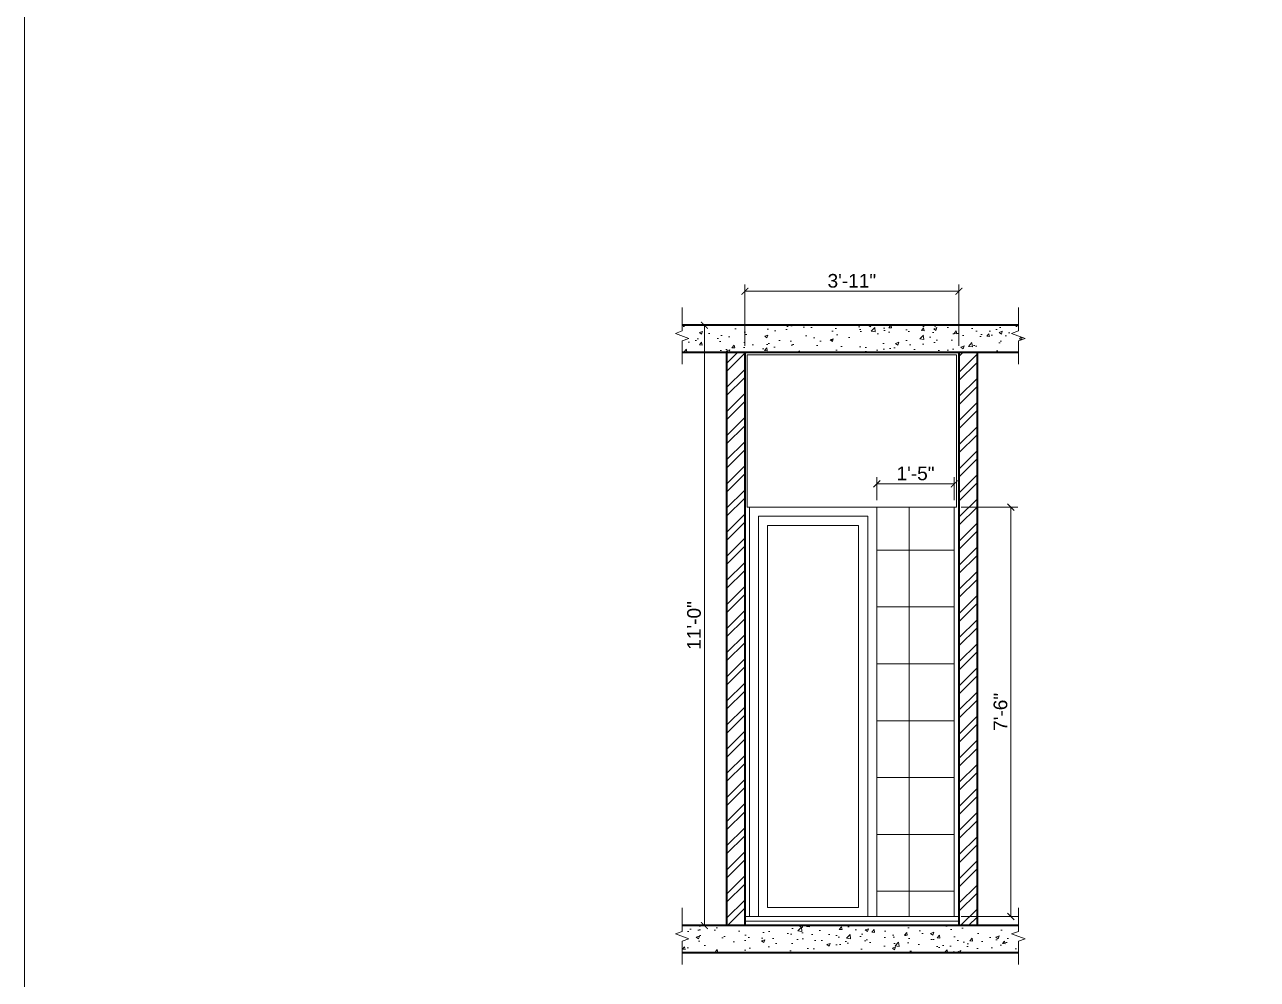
# Model space of a CAD drawing. Header units: inches. Extents: x 10755 to 33653, y -10992 to 10708.
# Drawn here: x 22359.1 to 22630.1, y 4272 to 4481.9 of the extents above; entities that cross this region are included whole.
import ezdxf

# ---------------------------------------------------------------- set-up
doc = ezdxf.new("R2010")
doc.units = ezdxf.units.IN
doc.header["$MEASUREMENT"] = 0
doc.linetypes.add('HIDDEN', pattern=[0.375, 0.25, -0.125])
for name, color, linetype, lineweight in [('12-Dim', 4, 'Continuous', 20), ('beam in plan', 241, 'HIDDEN', 20), ('Dimention', 4, 'Continuous', 15), ('hatch', 33, 'Continuous', 5), ('hatch 2', 8, 'Continuous', 13), ('hatch- rcc', 252, 'Continuous', 5), ('PLASTER', 50, 'Continuous', 9), ('wall', 1, 'Continuous', 35)]:
    doc.layers.add(name, color=color, linetype=linetype, lineweight=lineweight)
doc.styles.add('ATTR', font='romans.shx', dxfattribs={"width": 0.8, "height": 0.7})
doc.styles.get("Standard").update_dxf_attribs({"font": 'arial.ttf'})
doc.dimstyles.new('s3', dxfattribs={"dimscale": 3, "dimtxt": 1, "dimasz": 0.5, "dimexe": 0.5, "dimexo": 0.5, "dimgap": 0.25, "dimtad": 1, "dimzin": 3, "dimdsep": 46, "dimlunit": 4, "dimtxsty": 'Standard', "dimblk": 'ARCHTICK', "dimcen": 0, "dimclrd": 256, "dimclre": 256, "dimclrt": 6, "dimadec": 0, "dimazin": 0, "dimtfac": 0.5, "dimtix": 1, "dimtmove": 1, "dimatfit": 3, "dimfxl": 0.5, "dimfrac": 1, "dimtolj": 1, "dimtzin": 0, "dimarcsym": 1})
pattern_1 = [(45, (-6521.394459531293, -5896.17185522808), (-2.651650429449553, 2.651650429449553), []), (45, (-6519.626692581293, -5896.17185522808), (-2.651650429449553, 2.651650429449553), [])]
pattern_2 = [(49.99999999999999, (-6521.394459531293, -5896.17185522808), (7.172601826007535, -0.6275213498259526), [0.75, -8.25]), (355, (-6521.394459531293, -5896.17185522808), (-1.387513336129998, 7.521921337000118), [0.6, -6.6]), (100.45144446, (-6520.796742721293, -5896.22414866808), (5.785088467271121, 6.894399909686293), [0.63740192, -7.01142112]), (46.18419999999998, (-6521.394459531293, -5894.17185522808), (10.67241330671572, -1.655192807930768), [1.125, -12.375]), (96.63563548999994, (-6520.505092081294, -5894.30978829808), (9.346619456742285, 9.741186007745503), [0.9561034199999999, -10.5171376]), (351.1841639899999, (-6521.394459531293, -5894.17185522808), (9.346619450547733, 9.7411860026999), [0.9, -9.90000001]), (20.99999999999998, (-6520.394459531293, -5894.67185522808), (5.969070521184616, -4.026188906653389), [0.75, -8.25]), (326.0000000000001, (-6520.394459531293, -5894.67185522808), (2.433153319215819, 7.251500450468529), [0.6, -6.6]), (71.45144473999999, (-6519.897036991293, -5895.00737096808), (8.402223767299711, 3.225311528063536), [0.6374019000000001, -7.01142112]), (37.49999999999998, (-6521.394459531293, -5896.17185522808), (0.1215985531729074, 3.328938538313115), [0, -6.52, 0, -6.7, 0, -6.625]), (7.499999999999987, (-6521.394459531293, -5896.17185522808), (2.630695374421487, 3.944117118823602), [0, -3.82, 0, -6.37, 0, -2.525]), (327.5, (-6523.624459531293, -5896.17185522808), (5.33822436172409, -0.2255487173437987), [0, -2.5, 0, -7.8, 0, -10.35]), (317.5, (-6524.624459531293, -5896.17185522808), (5.831861693423862, 1.001049823323176), [0, -3.25, 0, -5.18, 0, -7.35])]

# ---------------------------------------------------------------- blocks, each defined once
blk = doc.blocks.new('_ArchTick')
at = {"color": 0, "const_width": 0.15}
blk.add_lwpolyline([(-0.5, -0.5), (0.5, 0.5)], dxfattribs=at)
blk = doc.blocks.new('*D2010')
at = {"layer": 'Defpoints', "color": 0, "transparency": 16777216}
for p in [(8716.225296793797, 6706.365505847265), (8716.225296793797, 6616.365505847265), (8728.656896145374, 6616.365505847265)]:
    blk.add_point(p, dxfattribs=at)
at = {"layer": 'Dimention', "lineweight": -2, "transparency": 16777216}
for p, q in [((8717.725296793797, 6706.365505847265), (8730.156896145374, 6706.365505847265)), ((8728.656896145374, 6706.365505847265), (8728.656896145374, 6616.365505847265)), ((8717.725296793797, 6616.365505847265), (8730.156896145374, 6616.365505847265))]:
    blk.add_line(p, q, dxfattribs=at)
at = {"layer": 'Dimention', "lineweight": -2, "transparency": 16777216, "xscale": 1.5, "yscale": 1.5, "zscale": 1.5}
for p, rotation in [((8728.656896145374, 6706.365505847265), 90), ((8728.656896145374, 6616.365505847265), 270)]:
    blk.add_blockref('_ArchTick', p, dxfattribs=dict(at, rotation=rotation))
at = {"layer": 'Dimention', "color": 6, "transparency": 16777216, "insert": (8726.375177182208, 6661.365505847266), "char_height": 3, "attachment_point": 5, "rotation": 90}
blk.add_mtext('\\A1;7\'-6"', dxfattribs=at)
blk = doc.blocks.new('*D2011')
at = {"layer": 'Defpoints', "color": 0, "transparency": 16777216}
for p in [(8664.637839658419, 6746.365505847265), (8661.300219838624, 6614.365505847265), (8664.637839658419, 6614.365505847265)]:
    blk.add_point(p, dxfattribs=at)
at = {"layer": 'Dimention', "lineweight": -2, "transparency": 16777216}
for p, q in [((8663.137839658419, 6746.365505847265), (8659.800219838624, 6746.365505847265)), ((8661.300219838624, 6746.365505847265), (8661.300219838624, 6614.365505847265)), ((8663.137839658419, 6614.365505847265), (8659.800219838624, 6614.365505847265))]:
    blk.add_line(p, q, dxfattribs=at)
at = {"layer": 'Dimention', "lineweight": -2, "transparency": 16777216, "xscale": 1.5, "yscale": 1.5, "zscale": 1.5}
for p, rotation in [((8661.300219838624, 6746.365505847265), 90), ((8661.300219838624, 6614.365505847265), 270)]:
    blk.add_blockref('_ArchTick', p, dxfattribs=dict(at, rotation=rotation))
at = {"layer": 'Dimention', "color": 6, "transparency": 16777216, "insert": (8659.018500875458, 6680.365505847266), "char_height": 3, "attachment_point": 5, "rotation": 90}
blk.add_mtext('\\A1;11\'-0"', dxfattribs=at)
blk = doc.blocks.new('*D2012')
at = {"layer": 'Defpoints', "color": 0, "transparency": 16777216}
for p in [(8717.225296793797, 6753.822477174341), (8670.178778642432, 6740.365505847265), (8717.225296793797, 6740.365505847265)]:
    blk.add_point(p, dxfattribs=at)
at = {"layer": 'Dimention', "lineweight": -2, "transparency": 16777216}
for p, q in [((8670.178778642432, 6741.865505847265), (8670.178778642432, 6755.322477174341)), ((8717.225296793797, 6741.865505847265), (8717.225296793797, 6755.322477174341)), ((8670.178778642432, 6753.822477174341), (8717.225296793797, 6753.822477174341))]:
    blk.add_line(p, q, dxfattribs=at)
at = {"layer": 'Dimention', "lineweight": -2, "transparency": 16777216, "xscale": 1.5, "yscale": 1.5, "zscale": 1.5, "rotation": 180}
blk.add_blockref('_ArchTick', (8670.178778642432, 6753.822477174341), dxfattribs=at)
at = {"layer": 'Dimention', "lineweight": -2, "transparency": 16777216, "xscale": 1.5, "yscale": 1.5, "zscale": 1.5}
blk.add_blockref('_ArchTick', (8717.225296793797, 6753.822477174341), dxfattribs=at)
at = {"layer": 'Dimention', "color": 6, "transparency": 16777216, "insert": (8693.702037718114, 6756.105219329866), "char_height": 3, "attachment_point": 5}
blk.add_mtext('\\A1;3\'-11"', dxfattribs=at)
blk = doc.blocks.new('*D2013')
at = {"layer": 'Defpoints', "color": 0, "transparency": 16777216}
for p in [(8699.17877864244, 6711.483487704128), (8699.17877864244, 6706.365505847265), (8716.225296793797, 6706.365505847265)]:
    blk.add_point(p, dxfattribs=at)
at = {"layer": 'Dimention', "lineweight": -2, "transparency": 16777216}
for p, q in [((8699.17877864244, 6707.865505847265), (8699.17877864244, 6712.983487704128)), ((8716.225296793797, 6711.483487704128), (8699.17877864244, 6711.483487704128)), ((8716.225296793797, 6707.865505847265), (8716.225296793797, 6712.983487704128))]:
    blk.add_line(p, q, dxfattribs=at)
at = {"layer": 'Dimention', "lineweight": -2, "transparency": 16777216, "xscale": 1.5, "yscale": 1.5, "zscale": 1.5, "rotation": 180}
blk.add_blockref('_ArchTick', (8699.17877864244, 6711.483487704128), dxfattribs=at)
at = {"layer": 'Dimention', "lineweight": -2, "transparency": 16777216, "xscale": 1.5, "yscale": 1.5, "zscale": 1.5}
blk.add_blockref('_ArchTick', (8716.225296793797, 6711.483487704128), dxfattribs=at)
at = {"layer": 'Dimention', "color": 6, "transparency": 16777216, "insert": (8707.702037718118, 6713.765206667294), "char_height": 3, "attachment_point": 5}
blk.add_mtext('\\A1;1\'-5"', dxfattribs=at)
blk = doc.blocks.new('A$C73A77BFC')
at = {"layer": 'hatch'}
h = blk.add_hatch(dxfattribs=at)
h.set_pattern_fill('ANSI37', color=256, scale=100, angle=45)
h.set_pattern_definition([(90, (-6571.457092598255, -5896.17185522808), (-12.5, 2.664535259100376e-15), []), (180, (-6571.457092598255, -5896.17185522808), (-2.664535259100376e-15, -12.5), [])])
h.paths.add_polyline_path([(2144.768204195541, 810.1936506191851), (2127.721686044184, 810.1936506191851), (2127.721686044184, 720.1936506191851), (2144.768204195541, 720.1936506191851)])
at = {"layer": 'hatch 2', "linetype": 'Continuous', "ltscale": 30}
h = blk.add_hatch(dxfattribs=at)
h.set_pattern_fill('ANSI32', color=256, scale=10, style=0)
h.set_pattern_definition(pattern_1)
h.paths.add_polyline_path([(2098.721686044177, 844.1936506191851), (2094.721686044173, 844.1936506191851), (2094.721686044173, 718.1936506191851), (2098.721686044177, 718.1936506191851)])
h = blk.add_hatch(dxfattribs=at)
h.set_pattern_fill('ANSI32', color=256, scale=10, style=0)
h.set_pattern_definition(pattern_1)
h.paths.add_polyline_path([(2149.768204195518, 844.1936506191851), (2145.768204195541, 844.1936506191851), (2145.768204195541, 718.1936506191851), (2149.768204195518, 718.1936506191851)])
at = {"layer": 'hatch- rcc'}
h = blk.add_hatch(dxfattribs=at)
h.set_pattern_fill('AR-CONC', color=256, angle=-1.272221872585407e-14, style=0)
h.set_pattern_definition(pattern_2)
h.paths.add_polyline_path([(2084.964670304242, 850.1936506191851), (2084.964670304242, 848.9237976142267), (2083.481032497733, 848.3837976142186), (2086.44830811075, 847.3037976142168), (2084.964670304242, 846.7637976142232), (2084.964670304242, 844.1936506191851), (2158.845416980101, 844.1936506191851), (2158.845416980101, 846.7637976142232), (2160.329054786609, 847.3037976142168), (2157.361779173592, 848.3837976142186), (2158.845416980101, 848.9237976142267), (2158.845416980101, 850.1936506191851)])
h = blk.add_hatch(dxfattribs=at)
h.set_pattern_fill('AR-CONC', color=256, angle=-1.272221872585407e-14, style=0)
h.set_pattern_definition(pattern_2)
h.paths.add_polyline_path([(2084.964670304242, 718.1936506191851), (2084.964670304242, 716.9237976142267), (2083.481032497733, 716.3837976142186), (2086.44830811075, 715.3037976142168), (2084.964670304242, 714.7637976142232), (2084.964670304242, 712.1936506191851), (2158.845416980101, 712.1936506191851), (2158.845416980101, 714.7637976142232), (2160.329054786609, 715.3037976142168), (2157.361779173592, 716.3837976142186), (2158.845416980101, 716.9237976142267), (2158.845416980101, 718.1936506191851)])
at = {"layer": '12-Dim', "linetype": 'Continuous'}
for points in [[(2084.964670304242, 854.0825089516602), (2084.964670304242, 848.9237976142267), (2083.481032497733, 848.3837976142186), (2086.44830811075, 847.3037976142168), (2084.964670304242, 846.7637976142232), (2084.964670304242, 841.6235036241469)], [(2158.845416980101, 854.0825089516602), (2158.845416980101, 848.9237976142267), (2157.361779173592, 848.3837976142186), (2160.329054786609, 847.3037976142168), (2158.845416980101, 846.7637976142232), (2158.845416980101, 841.6235036241469)], [(2084.964670304242, 722.0825089516602), (2084.964670304242, 716.9237976142267), (2083.481032497733, 716.3837976142186), (2086.44830811075, 715.3037976142168), (2084.964670304242, 714.7637976142232), (2084.964670304242, 709.6235036241469)], [(2158.845416980101, 722.0825089516602), (2158.845416980101, 716.9237976142267), (2157.361779173592, 716.3837976142186), (2160.329054786609, 715.3037976142168), (2158.845416980101, 714.7637976142232), (2158.845416980101, 709.6235036241469)]]:
    blk.add_lwpolyline(points, dxfattribs=at)
at = {"layer": 'Dimention'}
for points in [[(1940.423383155838, 920.5010459793266), (2988.201559182897, 920.5010459793266), (2988.201559182897, 437.9646776270238), (1940.423383155838, 437.9646776270238)], [(2127.721686044184, 810.1936506191851), (2099.721686044182, 810.1936506191851), (2099.721686044182, 720.1936506191851), (2127.721686044184, 720.1936506191851)], [(2125.721686044184, 808.1936506191851), (2101.721686044182, 808.1936506191851), (2101.721686044182, 720.1936506191851), (2125.721686044184, 720.1936506191851)], [(2123.721686044184, 806.1936506191851), (2103.721686044182, 806.1936506191851), (2103.721686044182, 722.1936506191851), (2123.721686044184, 722.1936506191851)]]:
    blk.add_lwpolyline(points, close=True, dxfattribs=at)
at = {"layer": 'PLASTER', "linetype": 'Continuous', "ltscale": 30}
for p, q in [((2145.268204195541, 843.6936506191851), (2099.221686044175, 843.6936506191851)), ((2099.221686044175, 843.6936506191851), (2099.221686044175, 810.1936506191851)), ((2145.268204195541, 843.6936506191851), (2145.268204195541, 810.1936506191851)), ((2099.221686044175, 810.1936506191851), (2099.721686044175, 810.1936506191851)), ((2099.721686044175, 810.1936506191851), (2099.721686044175, 720.1936506191851)), ((2144.768204195541, 810.1936506191851), (2144.768204195541, 720.1936506191851)), ((2145.268204195541, 810.1936506191851), (2144.768204195541, 810.1936506191851)), ((2145.768204195541, 720.1936506191851), (2098.721686044177, 720.1936506191851)), ((2145.768204195541, 719.1936506191851), (2098.721686044177, 719.1936506191851))]:
    blk.add_line(p, q, dxfattribs=at)
blk.add_lwpolyline([(2144.768204195541, 810.1936506191851), (2127.721686044184, 810.1936506191851), (2127.721686044184, 720.1936506191851), (2144.768204195541, 720.1936506191851)], close=True, dxfattribs=at)
at = {"layer": 'wall', "linetype": 'Continuous', "ltscale": 30}
for p, q in [((2158.845416980101, 850.1936506191851), (2084.964670304242, 850.1936506191851)), ((2158.845416980101, 844.1936506191851), (2084.964670304242, 844.1936506191851)), ((2094.721686044173, 844.1936506191851), (2094.721686044173, 718.1936506191851)), ((2098.721686044177, 844.1936506191851), (2098.721686044177, 718.1936506191851)), ((2145.768204195541, 844.1936506191851), (2145.768204195541, 718.1936506191851)), ((2149.768204195518, 844.1936506191851), (2149.768204195518, 718.1936506191851)), ((2158.845416980101, 718.1936506191851), (2084.964670304242, 718.1936506191851)), ((2158.845416980101, 712.1936506191851), (2084.964670304242, 712.1936506191851))]:
    blk.add_line(p, q, dxfattribs=at)
at = {"style": 'ATTR', "width": 0.8000000000069718, "flags": 9}
blk.add_attdef('ESTCODE', (115.0948085680848, 879.653660043642), '', height=0.6261652172888716, rotation=180, dxfattribs=at)
at = {"style": 'ATTR', "text_generation_flag": 4, "width": 0.8000000000069718, "flags": 9}
blk.add_attdef('ESTCODE', (115.0948085680848, 835.6612907499693), '', height=0.6261652172888716, rotation=180, dxfattribs=at)
at = {"layer": 'Dimention'}
for base, p1, p2, picture, middle in [((2145.768204195541, 857.6506219462608), (2098.721686044177, 844.1936506191851), (2145.768204195541, 844.1936506191851), '*D2012', (2122.244945119859, 859.9333641017856)), ((2127.721686044184, 815.3116324760485), (2144.768204195541, 810.1936506191851), (2127.721686044184, 810.1936506191851), '*D2013', (2136.244945119863, 817.5933514392136))]:
    dim = blk.add_linear_dim(base=base, p1=p1, p2=p2, dimstyle='s3', dxfattribs=at)
    dim.commit()
    dim.dimension.update_dxf_attribs({"geometry": picture, "text_midpoint": middle, "insert": (-6571.457092598255, -5896.17185522808)})
for base, p1, p2, picture, middle in [((2089.843127240369, 718.1936506191851), (2093.180747060163, 850.1936506191851), (2093.180747060163, 718.1936506191851), '*D2011', (2087.561408277203, 784.193650619186)), ((2157.199803547119, 720.1936506191851), (2144.768204195541, 810.1936506191851), (2144.768204195541, 720.1936506191851), '*D2010', (2154.918084583953, 765.193650619186))]:
    dim = blk.add_linear_dim(base=base, p1=p1, p2=p2, angle=90, dimstyle='s3', dxfattribs=at)
    dim.commit()
    dim.dimension.update_dxf_attribs({"geometry": picture, "text_midpoint": middle, "insert": (-6571.457092598255, -5896.17185522808)})

msp = doc.modelspace()

# ---------------------------------------------------------------- block references
at = {"layer": 'beam in plan'}
msp.add_blockref('A$C73A77BFC', (20418.67984593421, 3565.584466280066), dxfattribs=at)

doc.saveas('drawing.dxf')
